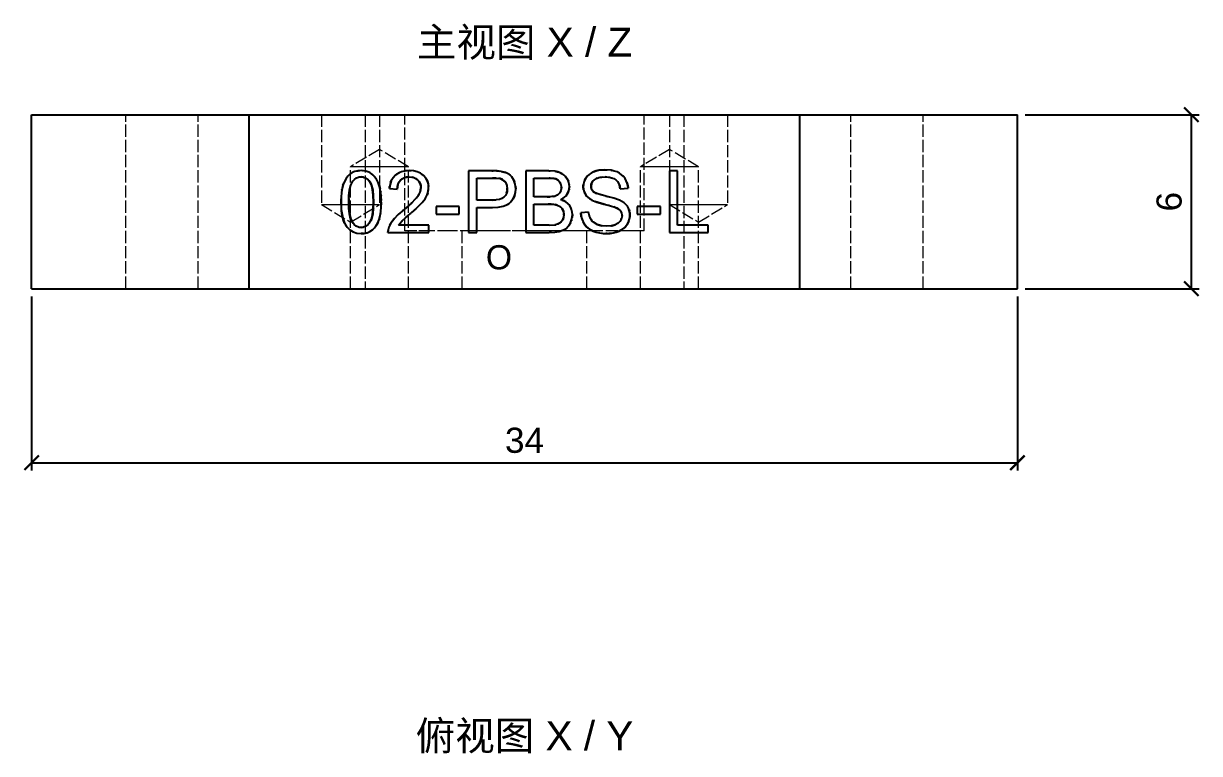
# Model space of a CAD drawing. Header units: millimetres. Extents: x 4 to 212, y 19 to 91.
# Drawn here: x 36.39 to 76.94, y 44.31 to 69.48 of the extents above; entities that cross this region are included whole.
import ezdxf
from ezdxf.enums import TextEntityAlignment as Align

# ---------------------------------------------------------------- set-up
doc = ezdxf.new("R2010")
doc.units = ezdxf.units.MM
doc.header["$LTSCALE"] = 0.333333
doc.linetypes.add('DASHED', pattern=[1.524, 1.27, -0.254])
for name, color, linetype, lineweight in [('ANNOTATIONS', 7, 'CONTINUOUS', 18), ('DIMENSIONS', 7, 'CONTINUOUS', 18), ('HIDDEN', 7, 'DASHED', 13), ('VISIBLE', 7, 'CONTINUOUS', 25)]:
    doc.layers.add(name, color=color, linetype=linetype, lineweight=lineweight)
doc.styles.add('CJK', font='Arial Unicode.ttf')
doc.styles.add('OpenSansCondensed-Light', font='OpenSansCondensed-Light.ttf')
doc.dimstyles.new('EZDXF', dxfattribs={"dimtxt": 0.25, "dimasz": 0.175, "dimexe": 0.375, "dimexo": 0.125, "dimgap": 0.1, "dimtad": 1, "dimlfac": 100, "dimzin": 12, "dimdsep": 46, "dimtxsty": 'OpenSansCondensed-Light', "dimblk": 'ARCHTICK', "dimcen": 2.5, "dimazin": 3, "dimtfac": 0.5, "dimtmove": 2, "dimatfit": 3})

# ---------------------------------------------------------------- blocks, each defined once
blk = doc.blocks.new('_ARCHTICK')
at = {"color": 0, "linetype": 'BYBLOCK', "const_width": 0.15}
blk.add_lwpolyline([(-0.5, -0.5), (0.5, 0.5)], dxfattribs=at)

msp = doc.modelspace()

# ---------------------------------------------------------------- linework, layer by layer
at = {"layer": 'HIDDEN'}
for p, q in [((39.91667, 60.33333), (39.91667, 66.33333)), ((42.41667, 60.33333), (42.41667, 66.33333)), ((44.16667, 66.33333), (48.16667, 66.33333)), ((46.66167, 66.33333), (46.66167, 63.23333)), ((48.16667, 66.33333), (59.16667, 66.33333)), ((48.16667, 66.33333), (48.16667, 60.33333)), ((48.67167, 66.33333), (48.67167, 63.23333)), ((49.54167, 62.33333), (49.54167, 66.33333)), ((57.79167, 62.33333), (57.79167, 66.33333)), ((58.66167, 66.33333), (58.66167, 63.23333)), ((59.16667, 66.33333), (63.16667, 66.33333)), ((59.16667, 66.33333), (59.16667, 60.33333)), ((60.67167, 66.33333), (60.67167, 63.23333)), ((64.91667, 60.33333), (64.91667, 66.33333)), ((67.41667, 60.33333), (67.41667, 66.33333)), ((48.66667, 65.1372), (47.66167, 64.53333)), ((49.67167, 64.53333), (48.66667, 65.1372)), ((58.66667, 65.1372), (57.66167, 64.53333)), ((59.67167, 64.53333), (58.66667, 65.1372)), ((47.66167, 60.33333), (47.66167, 64.53333)), ((49.67167, 60.33333), (49.67167, 64.53333)), ((57.66167, 60.33333), (57.66167, 64.53333)), ((59.67167, 60.33333), (59.67167, 64.53333)), ((46.66167, 63.23333), (47.66667, 62.62947)), ((47.66667, 62.62947), (48.67167, 63.23333)), ((58.66167, 63.23333), (59.66667, 62.62947)), ((59.66667, 62.62947), (60.67167, 63.23333)), ((51.51667, 60.33333), (51.51667, 62.33333)), ((55.81667, 60.33333), (55.81667, 62.33333)), ((44.16667, 60.33333), (48.16667, 60.33333)), ((48.16667, 60.33333), (59.16667, 60.33333)), ((59.16667, 60.33333), (63.16667, 60.33333))]:
    msp.add_line(p, q, dxfattribs=at)
for points in [[(42.41667, 66.33333), (42.38533, 66.33333), (42.29288, 66.33333), (42.14396, 66.33333), (41.94603, 66.33333), (41.70902, 66.33333), (41.44482, 66.33333), (41.16667, 66.33333), (40.88852, 66.33333), (40.62431, 66.33333), (40.3873, 66.33333), (40.18938, 66.33333), (40.04046, 66.33333), (39.94801, 66.33333), (39.91667, 66.33333)], [(46.66167, 66.33333), (46.68686, 66.33333), (46.76119, 66.33333), (46.88093, 66.33333), (47.04006, 66.33333), (47.23061, 66.33333), (47.44303, 66.33333), (47.66667, 66.33333), (47.8903, 66.33333), (48.10272, 66.33333), (48.29327, 66.33333), (48.45241, 66.33333), (48.57214, 66.33333), (48.64647, 66.33333), (48.67167, 66.33333)], [(57.79167, 66.33333), (57.68824, 66.33333), (57.38316, 66.33333), (56.89172, 66.33333), (56.23856, 66.33333), (55.45644, 66.33333), (54.58457, 66.33333), (53.66667, 66.33333), (52.74877, 66.33333), (51.8769, 66.33333), (51.09477, 66.33333), (50.44161, 66.33333), (49.95017, 66.33333), (49.64509, 66.33333), (49.54167, 66.33333)], [(58.66167, 66.33333), (58.68686, 66.33333), (58.76119, 66.33333), (58.88093, 66.33333), (59.04006, 66.33333), (59.23061, 66.33333), (59.44303, 66.33333), (59.66667, 66.33333), (59.8903, 66.33333), (60.10272, 66.33333), (60.29327, 66.33333), (60.45241, 66.33333), (60.57214, 66.33333), (60.64647, 66.33333), (60.67167, 66.33333)], [(67.41667, 66.33333), (67.38533, 66.33333), (67.29288, 66.33333), (67.14396, 66.33333), (66.94603, 66.33333), (66.70902, 66.33333), (66.44482, 66.33333), (66.16667, 66.33333), (65.88852, 66.33333), (65.62431, 66.33333), (65.3873, 66.33333), (65.18938, 66.33333), (65.04046, 66.33333), (64.94801, 66.33333), (64.91667, 66.33333)], [(49.67167, 64.53333), (49.64647, 64.53333), (49.57214, 64.53333), (49.45241, 64.53333), (49.29327, 64.53333), (49.10272, 64.53333), (48.8903, 64.53333), (48.66667, 64.53333), (48.44303, 64.53333), (48.23061, 64.53333), (48.04006, 64.53333), (47.88093, 64.53333), (47.76119, 64.53333), (47.68686, 64.53333), (47.66167, 64.53333)], [(59.67167, 64.53333), (59.64647, 64.53333), (59.57214, 64.53333), (59.45241, 64.53333), (59.29327, 64.53333), (59.10272, 64.53333), (58.8903, 64.53333), (58.66667, 64.53333), (58.44303, 64.53333), (58.23061, 64.53333), (58.04006, 64.53333), (57.88093, 64.53333), (57.76119, 64.53333), (57.68686, 64.53333), (57.66167, 64.53333)], [(47.43158, 63.96824), (47.50606, 64.11913)], [(47.51053, 64.12617), (47.57392, 64.21041), (47.64714, 64.28096)], [(47.64714, 64.28096), (47.75892, 64.35072), (47.88855, 64.39232)], [(47.95104, 64.18157), (47.85096, 64.14188), (47.76674, 64.06888)], [(47.94315, 64.40082), (47.96357, 64.40287)], [(47.99198, 64.40478), (48.03243, 64.40576)], [(48.03243, 64.40576), (48.0794, 64.40442)], [(48.08592, 64.40401), (48.11453, 64.40155)], [(48.31064, 64.04873), (48.21659, 64.13463), (48.16437, 64.16268), (48.10869, 64.18081)], [(48.1147, 64.40153), (48.22972, 64.37893), (48.33283, 64.33683)], [(48.33283, 64.33683), (48.39868, 64.29561)], [(48.41382, 64.28419), (48.48649, 64.21622)], [(48.54615, 64.13802), (48.62732, 63.97914)], [(49.08229, 64.07412), (49.14496, 64.17418)], [(49.39074, 64.07634), (49.33698, 64.00757), (49.30009, 63.92566)], [(49.35293, 64.33771), (49.48392, 64.38261)], [(49.5734, 64.17654), (49.51046, 64.15636), (49.4537, 64.12691)], [(49.61753, 64.4028), (49.64911, 64.40469)], [(49.80386, 64.17773), (49.69259, 64.18953)], [(49.75277, 64.40437), (49.85286, 64.39365), (49.94499, 64.37233), (50.02915, 64.34042), (50.10534, 64.29792)], [(49.93482, 64.12139), (49.83004, 64.17089)], [(50.03344, 64.02249), (49.9821, 64.08287)], [(50.18309, 64.23597), (50.23773, 64.177)], [(52.5875, 64.39681), (52.70616, 64.39331)], [(52.77406, 64.13688), (52.6805, 64.14389)], [(52.81487, 64.38439), (52.86634, 64.37674)], [(52.94754, 64.06567), (52.90218, 64.09699)], [(52.99567, 64.34418), (53.129, 64.27733)], [(53.17303, 64.24276), (53.22924, 64.18369)], [(53.23359, 64.17822), (53.27097, 64.1242)], [(53.27098, 64.1242), (53.29952, 64.07199)], [(54.51806, 64.14435), (54.41766, 64.146)], [(54.55349, 64.1428), (54.53606, 64.14364)], [(54.55729, 64.3964), (54.72224, 64.38196)], [(54.63099, 64.13679), (54.62971, 64.13693)], [(54.64942, 64.13465), (54.64007, 64.13578)], [(54.65999, 64.13325), (54.64942, 64.13465)], [(54.68722, 64.12899), (54.6779, 64.13057)], [(54.69193, 64.12814), (54.68733, 64.12897)], [(54.84338, 64.35384), (54.85652, 64.34947)], [(54.98608, 64.28525), (55.03225, 64.24984)], [(55.04459, 64.2388), (55.07118, 64.21222)], [(55.8696, 64.25051), (55.97554, 64.32554)], [(56.00055, 64.33877), (56.04879, 64.36077)], [(56.07854, 64.09158), (56.01293, 64.02393)], [(56.15285, 64.13579), (56.07854, 64.09158)], [(56.26797, 64.17008), (56.177, 64.14553)], [(56.45077, 64.18518), (56.34806, 64.18092)], [(56.82155, 64.08215), (56.76105, 64.12222), (56.68914, 64.15247), (56.60582, 64.1729), (56.5111, 64.18352)], [(56.51969, 64.43103), (56.65456, 64.41557)], [(56.68286, 64.41021), (56.85638, 64.35715)], [(56.9429, 63.90061), (56.89379, 64.00237), (56.82155, 64.08215)], [(56.85638, 64.35715), (56.89327, 64.34042)], [(56.93107, 64.32058), (57.04993, 64.23356)], [(57.05182, 64.23177), (57.13428, 64.13294)], [(57.13428, 64.13294), (57.19706, 64.00986)], [(47.34062, 63.43187), (47.36782, 63.72531)], [(47.37243, 63.75185), (47.40386, 63.88629)], [(47.63769, 63.74224), (47.61919, 63.6015), (47.60918, 63.44003)], [(47.70542, 63.97285), (47.67234, 63.88762), (47.64602, 63.78585)], [(48.62732, 63.97913), (48.65612, 63.89868)], [(48.68786, 63.78052), (48.70437, 63.68611)], [(49.0156, 63.85523), (49.0512, 63.99986)], [(50.02842, 63.59564), (50.06176, 63.66612), (50.08316, 63.73482)], [(50.09312, 63.82093), (50.08535, 63.8997)], [(50.36159, 63.81513), (50.35539, 63.72769), (50.3368, 63.64128)], [(50.36039, 63.85565), (50.36159, 63.81513)], [(53.07281, 63.80573), (53.05252, 63.91104), (53.00638, 64.00161)], [(53.06743, 63.69043), (53.07243, 63.73299)], [(53.3228, 64.01802), (53.35952, 63.86408)], [(53.36409, 63.78175), (53.35506, 63.66201), (53.32797, 63.55099)], [(54.88639, 64.00596), (54.82523, 64.07341)], [(54.88276, 63.63373), (54.92083, 63.70831), (54.93668, 63.7983)], [(54.93666, 63.84065), (54.91872, 63.93797)], [(55.17914, 64.0381), (55.20814, 63.93196)], [(55.20113, 63.74038), (55.18371, 63.6839)], [(55.21134, 63.79841), (55.20617, 63.76386)], [(55.20971, 63.92133), (55.21436, 63.85286)], [(55.69401, 63.91066), (55.70844, 63.98622), (55.73385, 64.05926)], [(55.73817, 63.63068), (55.70076, 63.74157)], [(56.01293, 64.02393), (55.973, 63.94429)], [(57.20068, 64.00003), (57.20705, 63.98132)], [(57.21966, 63.9368), (57.22348, 63.92023)], [(57.22349, 63.92021), (57.22567, 63.90974)], [(48.70829, 63.65639), (48.71701, 63.56984)], [(48.7199, 63.52971), (48.72055, 63.51923)], [(48.72055, 63.51921), (48.7244, 63.43347)], [(48.72572, 63.37413), (48.7261, 63.31882)], [(49.57478, 63.11622), (49.76086, 63.28048)], [(49.78334, 63.30169), (49.87932, 63.39799)], [(49.87932, 63.39799), (49.93749, 63.46368)], [(50.10671, 63.27241), (50.03645, 63.20122)], [(50.2286, 63.42094), (50.13593, 63.30431)], [(50.30934, 63.56407), (50.26043, 63.46965)], [(53.1914, 63.32245), (53.08764, 63.24023), (52.94905, 63.1815), (52.77564, 63.14627), (52.56739, 63.13452)], [(52.69031, 63.39109), (52.79832, 63.40926), (52.88659, 63.44009)], [(52.95921, 63.48716), (53.01418, 63.55016), (53.05136, 63.62599)], [(54.54619, 63.50493), (54.67159, 63.51664)], [(54.73595, 63.53254), (54.80823, 63.56588)], [(54.81081, 63.56748), (54.88276, 63.63373)], [(54.96602, 63.42835), (54.91686, 63.40154)], [(54.91686, 63.40154), (54.96454, 63.38584)], [(55.10756, 63.54947), (55.05049, 63.4898), (54.98111, 63.43771)], [(55.02809, 63.35871), (55.11013, 63.30948)], [(55.87125, 63.46336), (55.81225, 63.51985), (55.76508, 63.58221)], [(55.90593, 63.43677), (55.87573, 63.4597)], [(56.08925, 63.34194), (55.99219, 63.38412)], [(56.15313, 63.61676), (56.28782, 63.57151), (56.46891, 63.52562)], [(56.58984, 63.49724), (56.81059, 63.4372)], [(56.83502, 63.42941), (56.93982, 63.38993)], [(56.93982, 63.38993), (57.02847, 63.34314), (57.10441, 63.29038)], [(57.11671, 63.28026), (57.21409, 63.17298)], [(46.66167, 63.23333), (46.68686, 63.23333), (46.76119, 63.23333), (46.88093, 63.23333), (47.04006, 63.23333), (47.23061, 63.23333), (47.44303, 63.23333), (47.66667, 63.23333), (47.8903, 63.23333), (48.10272, 63.23333), (48.29327, 63.23333), (48.45241, 63.23333), (48.57214, 63.23333), (48.64647, 63.23333), (48.67167, 63.23333)], [(47.35379, 63.02238), (47.33986, 63.23419)], [(48.69186, 62.88349), (48.66163, 62.75428)], [(48.71591, 63.0654), (48.69951, 62.92844)], [(48.72476, 63.22269), (48.71591, 63.06541)], [(49.18915, 62.76642), (49.30134, 62.88045)], [(49.30927, 62.88792), (49.46485, 63.02505)], [(49.69596, 62.89852), (49.59077, 62.8086)], [(49.76416, 62.95616), (49.73322, 62.9299)], [(50.01895, 63.18431), (49.9159, 63.08877)], [(54.74029, 63.23112), (54.58818, 63.24942)], [(54.88632, 63.17195), (54.79569, 63.21651)], [(54.96475, 63.09316), (54.92038, 63.1445)], [(55.0098, 62.77051), (55.02526, 62.86565)], [(55.02389, 62.92645), (55.01081, 62.99637)], [(55.21363, 63.20853), (55.25903, 63.13724), (55.29145, 63.05978), (55.31091, 62.97616), (55.31739, 62.88637)], [(55.87465, 62.97634), (55.88757, 62.89844)], [(55.8968, 62.86119), (55.90954, 62.82087)], [(56.54184, 63.2171), (56.45632, 63.2384)], [(56.75204, 63.15817), (56.59675, 63.20292)], [(56.83604, 63.1244), (56.78164, 63.14758)], [(56.90148, 63.08734), (56.88222, 63.09964)], [(56.94673, 63.05121), (56.94265, 63.05503)], [(57.00696, 62.9661), (56.9732, 63.02205)], [(57.02881, 62.88712), (57.0243, 62.91341)], [(57.21409, 63.17298), (57.27217, 63.05752)], [(57.28287, 63.02327), (57.29662, 62.95684)], [(58.66167, 63.23333), (58.68686, 63.23333), (58.76119, 63.23333), (58.88093, 63.23333), (59.04006, 63.23333), (59.23061, 63.23333), (59.44303, 63.23333), (59.66667, 63.23333), (59.8903, 63.23333), (60.10272, 63.23333), (60.29327, 63.23333), (60.45241, 63.23333), (60.57214, 63.23333), (60.64647, 63.23333), (60.67167, 63.23333)], [(47.54919, 62.45391), (47.52452, 62.48724)], [(48.03243, 62.23333), (47.88686, 62.24712), (47.75779, 62.28848), (47.64524, 62.35741), (47.54919, 62.45391)], [(47.75413, 62.58958), (47.84716, 62.50362), (47.89857, 62.47545), (47.95324, 62.45715)], [(48.11162, 62.45719), (48.16632, 62.47557), (48.21774, 62.50388), (48.3108, 62.59026)], [(48.51555, 62.45766), (48.41917, 62.35886)], [(48.64919, 62.7144), (48.61676, 62.62974)], [(48.98876, 62.45101), (49.02205, 62.52744)], [(49.05181, 62.58223), (49.06866, 62.60978)], [(49.33946, 62.54913), (49.32109, 62.52067)], [(49.40421, 62.63239), (49.35415, 62.57)], [(49.57472, 62.79464), (49.45249, 62.6835)], [(54.75268, 62.53906), (54.82519, 62.56268)], [(54.92208, 62.62469), (54.96668, 62.67881)], [(55.1601, 62.46685), (55.09826, 62.41038)], [(55.19574, 62.5106), (55.17089, 62.47909)], [(55.28324, 62.67788), (55.25427, 62.60847)], [(55.31091, 62.7927), (55.28858, 62.69402)], [(55.68034, 62.65097), (55.64756, 62.73107), (55.62474, 62.81535)], [(55.68565, 62.64023), (55.6837, 62.64413)], [(55.79738, 62.4798), (55.77781, 62.50164)], [(55.9114, 62.81574), (55.91329, 62.81066)], [(55.91472, 62.80693), (55.92142, 62.79046)], [(56.01662, 62.65078), (56.03184, 62.63704)], [(56.03948, 62.63062), (56.04666, 62.62482)], [(56.04668, 62.62481), (56.05189, 62.62076)], [(56.06583, 62.61047), (56.1765, 62.54897)], [(56.33843, 62.50016), (56.50301, 62.48584)], [(56.50301, 62.48584), (56.6475, 62.49664)], [(56.66184, 62.49906), (56.67628, 62.50177)], [(56.69934, 62.50673), (56.70746, 62.50867)], [(56.78745, 62.53373), (56.88447, 62.58322)], [(56.89376, 62.58961), (56.89708, 62.592)], [(56.99262, 62.69891), (57.00492, 62.72337)], [(57.0157, 62.75084), (57.03124, 62.84719)], [(57.29082, 62.75449), (57.2629, 62.66138)], [(57.29872, 62.80321), (57.29308, 62.766)], [(48.15081, 62.24218), (48.11804, 62.23784)], [(48.3542, 62.31337), (48.25824, 62.26886), (48.15084, 62.24218)], [(48.96088, 62.33642), (48.98876, 62.45101)], [(57.79167, 62.33333), (57.68824, 62.33333), (57.38316, 62.33333), (56.89172, 62.33333), (56.23856, 62.33333), (55.45644, 62.33333), (54.58457, 62.33333), (53.66667, 62.33333), (52.74877, 62.33333), (51.8769, 62.33333), (51.09477, 62.33333), (50.44161, 62.33333), (49.95017, 62.33333), (49.64509, 62.33333), (49.54167, 62.33333)], [(55.81667, 62.33333), (55.76276, 62.33333), (55.60375, 62.33333), (55.3476, 62.33333), (55.00717, 62.33333), (54.59952, 62.33333), (54.14509, 62.33333), (53.66667, 62.33333), (53.18825, 62.33333), (52.73382, 62.33333), (52.32616, 62.33333), (51.98573, 62.33333), (51.72958, 62.33333), (51.57057, 62.33333), (51.51667, 62.33333)], [(54.71399, 62.27897), (54.60183, 62.27107)], [(54.86535, 62.30517), (54.73284, 62.28112)], [(55.09826, 62.41038), (54.97466, 62.34105)], [(55.92417, 62.37462), (55.86477, 62.41733)], [(56.23324, 62.25754), (56.12764, 62.283), (56.0321, 62.3175)], [(56.46909, 62.23391), (56.25629, 62.25341)], [(56.57168, 62.23461), (56.51607, 62.23333)], [(56.72361, 62.25243), (56.72361, 62.25243)], [(56.92603, 62.31678), (56.83, 62.27959)], [(57.06908, 62.40252), (56.99124, 62.35035)], [(42.41667, 60.33333), (42.38533, 60.33333), (42.29288, 60.33333), (42.14396, 60.33333), (41.94603, 60.33333), (41.70902, 60.33333), (41.44482, 60.33333), (41.16667, 60.33333), (40.88852, 60.33333), (40.62431, 60.33333), (40.3873, 60.33333), (40.18938, 60.33333), (40.04046, 60.33333), (39.94801, 60.33333), (39.91667, 60.33333)], [(49.67167, 60.33333), (49.64647, 60.33333), (49.57214, 60.33333), (49.45241, 60.33333), (49.29327, 60.33333), (49.10272, 60.33333), (48.8903, 60.33333), (48.66667, 60.33333), (48.44303, 60.33333), (48.23061, 60.33333), (48.04006, 60.33333), (47.88093, 60.33333), (47.76119, 60.33333), (47.68686, 60.33333), (47.66167, 60.33333)], [(55.81667, 60.33333), (55.76276, 60.33333), (55.60375, 60.33333), (55.3476, 60.33333), (55.00717, 60.33333), (54.59952, 60.33333), (54.14509, 60.33333), (53.66667, 60.33333), (53.18825, 60.33333), (52.73382, 60.33333), (52.32616, 60.33333), (51.98573, 60.33333), (51.72958, 60.33333), (51.57057, 60.33333), (51.51667, 60.33333)], [(59.67167, 60.33333), (59.64647, 60.33333), (59.57214, 60.33333), (59.45241, 60.33333), (59.29327, 60.33333), (59.10272, 60.33333), (58.8903, 60.33333), (58.66667, 60.33333), (58.44303, 60.33333), (58.23061, 60.33333), (58.04006, 60.33333), (57.88093, 60.33333), (57.76119, 60.33333), (57.68686, 60.33333), (57.66167, 60.33333)], [(67.41667, 60.33333), (67.38533, 60.33333), (67.29288, 60.33333), (67.14396, 60.33333), (66.94603, 60.33333), (66.70902, 60.33333), (66.44482, 60.33333), (66.16667, 60.33333), (65.88852, 60.33333), (65.62431, 60.33333), (65.3873, 60.33333), (65.18938, 60.33333), (65.04046, 60.33333), (64.94801, 60.33333), (64.91667, 60.33333)]]:
    msp.add_lwpolyline(points, dxfattribs=at)
at = {"layer": 'VISIBLE'}
for p, q in [((36.66667, 66.33333), (44.16667, 66.33333)), ((36.66667, 60.33333), (36.66667, 66.33333)), ((44.16667, 66.33333), (63.16667, 66.33333)), ((44.16667, 60.33333), (44.16667, 66.33333)), ((63.16667, 66.33333), (70.66667, 66.33333)), ((63.16667, 60.33333), (63.16667, 66.33333)), ((70.66667, 60.33333), (70.66667, 66.33333)), ((51.74022, 64.39705), (51.74022, 62.26961)), ((52.54272, 64.39705), (51.74022, 64.39705)), ((52.02175, 63.38558), (52.02175, 64.146)), ((52.02175, 64.146), (52.56594, 64.146)), ((53.71093, 64.39705), (53.71093, 62.26961)), ((54.50908, 64.39705), (53.71093, 64.39705)), ((53.99246, 63.50312), (53.99246, 64.146)), ((53.99246, 64.146), (54.41766, 64.146)), ((58.66528, 64.39705), (58.66528, 62.26961)), ((58.94681, 64.39705), (58.66528, 64.39705)), ((58.94681, 62.52067), (58.94681, 64.39705)), ((49.00763, 63.79046), (49.2761, 63.76288)), ((56.96884, 63.7774), (57.23876, 63.79771)), ((52.57175, 63.38558), (52.02175, 63.38558)), ((54.45248, 63.50312), (53.99246, 63.50312)), ((50.61555, 63.1708), (50.61555, 62.90814)), ((51.41805, 63.1708), (50.61555, 63.1708)), ((50.61555, 62.90814), (51.41805, 62.90814)), ((51.41805, 62.90814), (51.41805, 63.1708)), ((52.02175, 62.26961), (52.02175, 63.13452)), ((52.02175, 63.13452), (52.56739, 63.13452)), ((53.99246, 62.52067), (53.99246, 63.25207)), ((53.99246, 63.25207), (54.48441, 63.25207)), ((55.87465, 62.97634), (55.60908, 62.95312)), ((57.55222, 63.1708), (57.55222, 62.90814)), ((58.35473, 63.1708), (57.55222, 63.1708)), ((57.55222, 62.90814), (58.35473, 62.90814)), ((58.35473, 62.90814), (58.35473, 63.1708)), ((50.36449, 62.52067), (49.32109, 62.52067)), ((50.36449, 62.26961), (50.36449, 62.52067)), ((54.52214, 62.52067), (53.99246, 62.52067)), ((59.99457, 62.52067), (58.94681, 62.52067)), ((59.99457, 62.26961), (59.99457, 62.52067)), ((48.95829, 62.26961), (50.36449, 62.26961)), ((51.74022, 62.26961), (52.02175, 62.26961)), ((53.71093, 62.26961), (54.52214, 62.26961)), ((58.66528, 62.26961), (59.99457, 62.26961)), ((36.66667, 60.33333), (44.16667, 60.33333)), ((44.16667, 60.33333), (63.16667, 60.33333)), ((63.16667, 60.33333), (70.66667, 60.33333))]:
    msp.add_line(p, q, dxfattribs=at)
for points in [[(47.64714, 64.28096), (47.57457, 64.21115), (47.51194, 64.12836), (47.45925, 64.03313), (47.4164, 63.92614)], [(47.50606, 64.11913), (47.51053, 64.12617)], [(48.03243, 64.40576), (47.92253, 64.39814), (47.82124, 64.37496), (47.72926, 64.3359), (47.64714, 64.28096)], [(47.74219, 64.03716), (47.80012, 64.10355), (47.86757, 64.15136), (47.94422, 64.18004), (48.02953, 64.18953)], [(47.88855, 64.39232), (47.94315, 64.40082)], [(48.02953, 64.18953), (47.95104, 64.18157)], [(47.96357, 64.40287), (47.99198, 64.40478)], [(48.10869, 64.18081), (48.02953, 64.18953)], [(48.02953, 64.18953), (48.11751, 64.17866), (48.19809, 64.14592), (48.27069, 64.09167), (48.335, 64.01684)], [(48.33283, 64.33683), (48.19261, 64.38865), (48.03243, 64.40576)], [(48.0794, 64.40442), (48.08592, 64.40401)], [(48.11453, 64.40155), (48.1147, 64.40153)], [(48.54615, 64.13802), (48.45086, 64.25255), (48.33283, 64.33683)], [(48.39868, 64.29561), (48.41382, 64.28419)], [(48.48649, 64.21622), (48.54615, 64.13802)], [(48.67821, 63.82166), (48.62164, 63.99306), (48.54615, 64.13802)], [(49.21515, 64.24831), (49.13357, 64.1591), (49.07191, 64.05205), (49.03016, 63.92856), (49.00763, 63.79046)], [(49.0512, 63.99986), (49.08229, 64.07412)], [(49.14496, 64.17418), (49.21515, 64.24831)], [(49.69839, 64.40576), (49.55773, 64.39639), (49.42926, 64.36747), (49.31461, 64.31819), (49.21515, 64.24831)], [(49.21515, 64.24831), (49.28042, 64.29763), (49.35293, 64.33771)], [(49.2761, 63.76288), (49.28364, 63.85652), (49.30512, 63.94036), (49.34081, 64.0138), (49.39074, 64.07634)], [(49.39074, 64.07634), (49.45236, 64.12606), (49.52348, 64.16149), (49.60372, 64.18258), (49.69259, 64.18953)], [(49.4537, 64.12691), (49.39074, 64.07634)], [(49.48392, 64.38261), (49.61753, 64.4028)], [(49.69259, 64.18953), (49.5734, 64.17654)], [(49.64911, 64.40469), (49.69839, 64.40576)], [(49.69259, 64.18953), (49.77703, 64.18296), (49.85368, 64.16307), (49.92214, 64.12969), (49.9821, 64.08287)], [(50.18309, 64.23597), (50.08426, 64.31122), (49.96952, 64.36441), (49.84031, 64.39564), (49.69839, 64.40576)], [(49.69839, 64.40576), (49.75277, 64.40437)], [(49.83004, 64.17089), (49.80386, 64.17773)], [(49.9821, 64.08287), (49.93482, 64.12139)], [(49.9821, 64.08287), (50.03061, 64.02659), (50.06537, 63.96403), (50.08621, 63.89539), (50.09312, 63.82093)], [(50.10534, 64.29792), (50.18309, 64.23597)], [(50.36159, 63.81513), (50.35055, 63.93496), (50.31705, 64.04566), (50.26102, 64.14624), (50.18309, 64.23597)], [(50.23773, 64.177), (50.28728, 64.10526), (50.32424, 64.02779), (50.34861, 63.94459), (50.36039, 63.85565)], [(52.86634, 64.37674), (52.72722, 64.39212), (52.54272, 64.39705)], [(52.54272, 64.39705), (52.5875, 64.39681)], [(52.6805, 64.14389), (52.56594, 64.146)], [(52.56594, 64.146), (52.72547, 64.14142), (52.82861, 64.12713)], [(52.70616, 64.39331), (52.81487, 64.38439)], [(52.82861, 64.12713), (52.77406, 64.13688)], [(52.90218, 64.09699), (52.82861, 64.12713)], [(52.82861, 64.12713), (52.92821, 64.0805), (53.00638, 64.00161)], [(53.129, 64.27733), (53.00984, 64.33902), (52.86634, 64.37674)], [(52.86634, 64.37674), (52.99567, 64.34418)], [(53.29952, 64.07199), (53.2248, 64.18911), (53.129, 64.27733)], [(53.129, 64.27733), (53.17303, 64.24276)], [(53.22924, 64.18369), (53.23359, 64.17822)], [(53.27097, 64.1242), (53.27098, 64.1242)], [(54.41766, 64.146), (54.61007, 64.13884), (54.74127, 64.11625)], [(54.90018, 64.33248), (54.81873, 64.36123), (54.72592, 64.38137), (54.50908, 64.39705)], [(54.50908, 64.39705), (54.55729, 64.3964)], [(54.53606, 64.14364), (54.51806, 64.14435)], [(54.62971, 64.13693), (54.55349, 64.1428)], [(54.64007, 64.13578), (54.63099, 64.13679)], [(54.64942, 64.13465), (54.64942, 64.13465)], [(54.6779, 64.13057), (54.65999, 64.13325)], [(54.68733, 64.12897), (54.68722, 64.12899)], [(54.74127, 64.11625), (54.69193, 64.12814)], [(54.72224, 64.38196), (54.84338, 64.35384)], [(54.82523, 64.07341), (54.74127, 64.11625)], [(54.74127, 64.11625), (54.82469, 64.07382), (54.88639, 64.00596)], [(54.85652, 64.34947), (54.90018, 64.33248)], [(55.13091, 64.13366), (55.08522, 64.1964), (55.03146, 64.25052), (54.96973, 64.2959), (54.90018, 64.33248)], [(54.90018, 64.33248), (54.98608, 64.28525)], [(55.03225, 64.24984), (55.04459, 64.2388)], [(55.07118, 64.21222), (55.13091, 64.13366)], [(55.21436, 63.85286), (55.20913, 63.92549), (55.19343, 63.99657), (55.16732, 64.066), (55.13091, 64.13366)], [(55.13091, 64.13366), (55.17914, 64.0381)], [(55.78177, 64.14818), (55.74186, 64.07701), (55.71325, 64.00301), (55.69607, 63.92631), (55.69035, 63.84705)], [(55.73385, 64.05926), (55.78177, 64.14818)], [(56.04879, 64.36077), (55.96677, 64.32058), (55.89472, 64.27173), (55.83298, 64.21423), (55.78177, 64.14818)], [(55.78177, 64.14818), (55.8696, 64.25051)], [(55.96172, 63.86592), (55.96905, 63.92965), (55.99106, 63.98863), (56.02766, 64.04264), (56.07854, 64.09158)], [(55.97554, 64.32554), (56.00055, 64.33877)], [(56.43916, 64.43333), (56.23502, 64.41535), (56.13957, 64.39268), (56.04879, 64.36077)], [(56.04879, 64.36077), (56.13904, 64.39252), (56.23418, 64.41519), (56.43916, 64.43333)], [(56.07854, 64.09158), (56.14754, 64.13341), (56.23347, 64.16264), (56.33505, 64.17968), (56.45077, 64.18518)], [(56.177, 64.14553), (56.15285, 64.13579)], [(56.34806, 64.18092), (56.26797, 64.17008)], [(56.85638, 64.35715), (56.76155, 64.39077), (56.66019, 64.41457), (56.43916, 64.43333)], [(56.43916, 64.43333), (56.51969, 64.43103)], [(56.45077, 64.18518), (56.56331, 64.17905), (56.66337, 64.16017), (56.74978, 64.12798), (56.82155, 64.08215)], [(56.5111, 64.18352), (56.45077, 64.18518)], [(56.65456, 64.41557), (56.68286, 64.41021)], [(56.82155, 64.08215), (56.87821, 64.02397), (56.92162, 63.95343), (56.95176, 63.87102), (56.96884, 63.7774)], [(57.13428, 64.13294), (57.08025, 64.20268), (57.01575, 64.26335), (56.94102, 64.31485), (56.85638, 64.35715)], [(56.89327, 64.34042), (56.93107, 64.32058)], [(57.04993, 64.23356), (57.05182, 64.23177)], [(57.23876, 63.79771), (57.22957, 63.88855), (57.2091, 63.97484), (57.17732, 64.05637), (57.13428, 64.13294)], [(47.4164, 63.92614), (47.38115, 63.79598), (47.35702, 63.65011), (47.34318, 63.49045), (47.33876, 63.31882)], [(47.36782, 63.72531), (47.37243, 63.75185)], [(47.40386, 63.88629), (47.4164, 63.92614)], [(47.4164, 63.92614), (47.43158, 63.96824)], [(47.60723, 63.31882), (47.61401, 63.53698), (47.63644, 63.73491), (47.67802, 63.90485), (47.70709, 63.97634), (47.74219, 64.03716)], [(47.64602, 63.78585), (47.63769, 63.74224)], [(47.74219, 64.03716), (47.70542, 63.97285)], [(47.76674, 64.06888), (47.74219, 64.03716)], [(48.335, 64.01684), (48.31064, 64.04873)], [(48.45763, 63.31882), (48.44997, 63.55945), (48.42697, 63.75599), (48.38865, 63.90846), (48.335, 64.01684)], [(48.335, 64.01684), (48.36715, 63.96112), (48.39368, 63.89364), (48.43141, 63.72928), (48.45158, 63.53476), (48.45763, 63.31882)], [(48.62732, 63.97914), (48.62732, 63.97913)], [(48.65612, 63.89868), (48.67821, 63.82166)], [(48.7261, 63.31882), (48.71472, 63.5964), (48.67821, 63.82166)], [(48.67821, 63.82166), (48.68786, 63.78052)], [(48.70437, 63.68611), (48.70829, 63.65639)], [(49.00763, 63.79046), (49.0156, 63.85523)], [(49.30009, 63.92566), (49.28242, 63.84869), (49.2761, 63.76288)], [(50.09312, 63.82093), (50.08531, 63.74486), (50.06208, 63.66693), (50.02385, 63.58746), (49.97122, 63.50675)], [(50.08535, 63.8997), (50.06549, 63.96376), (50.03344, 64.02249)], [(50.08316, 63.73482), (50.09312, 63.82093)], [(50.30934, 63.56407), (50.34851, 63.68842), (50.36159, 63.81513)], [(53.00638, 64.00161), (52.94754, 64.06567)], [(53.07386, 63.77304), (53.06682, 63.68683), (53.04547, 63.6101), (53.00958, 63.54342), (52.95921, 63.48716)], [(53.00638, 64.00161), (53.05705, 63.89671), (53.07386, 63.77304)], [(53.05136, 63.62599), (53.06743, 63.69043)], [(53.07243, 63.73299), (53.07386, 63.77304)], [(53.07386, 63.77304), (53.07281, 63.80573)], [(53.1914, 63.32245), (53.26705, 63.42178), (53.32121, 63.53202), (53.35349, 63.65237), (53.36409, 63.78175)], [(53.36409, 63.78175), (53.348, 63.93317), (53.29952, 64.07199)], [(53.29952, 64.07199), (53.3228, 64.01802)], [(53.35952, 63.86408), (53.36409, 63.78175)], [(54.93718, 63.81948), (54.92363, 63.71735), (54.88276, 63.63373)], [(54.91872, 63.93797), (54.88639, 64.00596)], [(54.88639, 64.00596), (54.92451, 63.91897), (54.93718, 63.81948)], [(54.93718, 63.81948), (54.93666, 63.84065)], [(54.93668, 63.7983), (54.93718, 63.81948)], [(55.14035, 63.596), (55.19583, 63.72036), (55.21436, 63.85286)], [(55.18371, 63.6839), (55.14035, 63.596)], [(55.20617, 63.76386), (55.20113, 63.74038)], [(55.20814, 63.93196), (55.20971, 63.92133)], [(55.21436, 63.85286), (55.21134, 63.79841)], [(55.69035, 63.84705), (55.69401, 63.91066)], [(55.69035, 63.84705), (55.709, 63.70768), (55.76508, 63.58221)], [(55.70076, 63.74157), (55.69035, 63.84705)], [(55.973, 63.94429), (55.96172, 63.86592)], [(56.04444, 63.67726), (56.00826, 63.71679), (55.98238, 63.76147), (55.96687, 63.81122), (55.96172, 63.86592)], [(55.96172, 63.86592), (55.96689, 63.81114), (55.9824, 63.76143), (56.00825, 63.71681), (56.04444, 63.67726)], [(56.01293, 64.02393), (56.01293, 64.02393)], [(56.46891, 63.52562), (56.20104, 63.59888), (56.10629, 63.63759), (56.04444, 63.67726)], [(56.04444, 63.67726), (56.08806, 63.64716), (56.15313, 63.61676)], [(56.96884, 63.7774), (56.9429, 63.90061)], [(57.19706, 64.00986), (57.20068, 64.00003)], [(57.20705, 63.98132), (57.21966, 63.9368)], [(57.22348, 63.92023), (57.22349, 63.92021)], [(57.22567, 63.90974), (57.23876, 63.79771)], [(47.33876, 63.31882), (47.34062, 63.43187)], [(47.33876, 63.31882), (47.3494, 63.06618), (47.38458, 62.83218), (47.41302, 62.72454), (47.44958, 62.62471), (47.49484, 62.53405), (47.54919, 62.45391)], [(47.33986, 63.23419), (47.33876, 63.31882)], [(47.60918, 63.44003), (47.60723, 63.31882)], [(47.60723, 63.31882), (47.6149, 63.07879), (47.63789, 62.88256), (47.67621, 62.73014), (47.72986, 62.62153)], [(47.72986, 62.62153), (47.69774, 62.67736), (47.67121, 62.74485), (47.63349, 62.90906), (47.61329, 63.10326), (47.60723, 63.31882)], [(48.335, 62.62225), (48.38865, 62.73109), (48.42697, 62.88347), (48.44997, 63.07938), (48.45763, 63.31882)], [(48.45763, 63.31882), (48.45156, 63.10364), (48.43135, 62.90975), (48.39361, 62.74571), (48.3671, 62.67819), (48.335, 62.62225)], [(48.64919, 62.7144), (48.68408, 62.84423), (48.70799, 62.98947), (48.72171, 63.14824), (48.7261, 63.31882)], [(48.71701, 63.56984), (48.7199, 63.52971)], [(48.72055, 63.51923), (48.72055, 63.51921)], [(48.7244, 63.43347), (48.72572, 63.37413)], [(48.7261, 63.31882), (48.72476, 63.22269)], [(49.97122, 63.50675), (49.88874, 63.40813), (49.77999, 63.29851), (49.50248, 63.05616)], [(49.73322, 62.9299), (49.96673, 63.13514), (50.13593, 63.30431)], [(49.76086, 63.28048), (49.78334, 63.30169)], [(49.87932, 63.39799), (49.87932, 63.39799)], [(49.93749, 63.46368), (49.97122, 63.50675)], [(49.97122, 63.50675), (50.02842, 63.59564)], [(50.13593, 63.30431), (50.10671, 63.27241)], [(50.13593, 63.30431), (50.23926, 63.43655), (50.30934, 63.56407)], [(50.26043, 63.46965), (50.2286, 63.42094)], [(50.3368, 63.64128), (50.30934, 63.56407)], [(52.56739, 63.13452), (52.76111, 63.14456), (52.934, 63.17712), (53.07966, 63.23568), (53.14015, 63.27548), (53.1914, 63.32245)], [(52.95921, 63.48716), (52.88971, 63.44159), (52.80078, 63.40988), (52.69414, 63.39148), (52.57175, 63.38558)], [(52.57175, 63.38558), (52.69031, 63.39109)], [(52.88659, 63.44009), (52.95921, 63.48716)], [(53.32797, 63.55099), (53.2724, 63.43057), (53.1914, 63.32245)], [(54.72095, 63.52779), (54.61146, 63.50913), (54.45248, 63.50312)], [(54.45248, 63.50312), (54.54619, 63.50493)], [(54.67159, 63.51664), (54.72095, 63.52779)], [(54.88276, 63.63373), (54.81494, 63.57013), (54.72095, 63.52779)], [(54.72095, 63.52779), (54.73595, 63.53254)], [(54.80823, 63.56588), (54.81081, 63.56748)], [(54.91686, 63.40154), (55.04707, 63.48681), (55.09842, 63.53843), (55.14035, 63.596)], [(55.21363, 63.20853), (55.15581, 63.27209), (55.08683, 63.32546), (55.00703, 63.36859), (54.91686, 63.40154)], [(54.96454, 63.38584), (55.02809, 63.35871)], [(54.98111, 63.43771), (54.96602, 63.42835)], [(55.14035, 63.596), (55.10756, 63.54947)], [(55.11013, 63.30948), (55.16586, 63.26256), (55.21363, 63.20853)], [(55.76508, 63.58221), (55.73817, 63.63068)], [(55.76508, 63.58221), (55.80759, 63.52515), (55.85975, 63.4731), (55.99219, 63.38412)], [(55.87573, 63.4597), (55.87125, 63.46336)], [(55.99219, 63.38412), (55.90593, 63.43677)], [(55.99219, 63.38412), (56.15997, 63.31769), (56.40288, 63.25134)], [(56.40288, 63.25134), (56.08925, 63.34194)], [(56.93982, 63.38993), (56.74836, 63.4557), (56.46891, 63.52562)], [(56.46891, 63.52562), (56.58984, 63.49724)], [(56.81059, 63.4372), (56.83502, 63.42941)], [(57.21409, 63.17298), (57.16319, 63.23638), (57.10024, 63.29369), (57.02562, 63.34486), (56.93982, 63.38993)], [(57.10441, 63.29038), (57.11671, 63.28026)], [(47.52452, 62.48724), (47.464, 62.59273), (47.41537, 62.71709), (47.37863, 62.8603), (47.35379, 63.02238)], [(48.69951, 62.92844), (48.69186, 62.88349)], [(48.71591, 63.06541), (48.71591, 63.0654)], [(49.50248, 63.05616), (49.3088, 62.88748), (49.16073, 62.73399)], [(49.30134, 62.88045), (49.30927, 62.88792)], [(49.43138, 62.66216), (49.54572, 62.76916), (49.73322, 62.9299)], [(49.46485, 63.02505), (49.50248, 63.05616)], [(49.50248, 63.05616), (49.57478, 63.11622)], [(49.73322, 62.9299), (49.69596, 62.89852)], [(49.9159, 63.08877), (49.76416, 62.95616)], [(50.03645, 63.20122), (50.01895, 63.18431)], [(54.58818, 63.24942), (54.48441, 63.25207)], [(54.48441, 63.25207), (54.66181, 63.24341), (54.79569, 63.21651)], [(54.79569, 63.21651), (54.74029, 63.23112)], [(54.79569, 63.21651), (54.89195, 63.16794), (54.96475, 63.09316)], [(54.92038, 63.1445), (54.88632, 63.17195)], [(55.01081, 62.99637), (54.96475, 63.09316)], [(54.96475, 63.09316), (55.01051, 62.99743), (55.0257, 62.88637)], [(55.0257, 62.88637), (55.01521, 62.79088), (54.98362, 62.70715)], [(55.0257, 62.88637), (55.02389, 62.92645)], [(55.02526, 62.86565), (55.0257, 62.88637)], [(55.31739, 62.88637), (55.31097, 62.97574), (55.29157, 63.05942), (55.2591, 63.1371), (55.21363, 63.20853)], [(55.25427, 62.60847), (55.30164, 62.74228), (55.31739, 62.88637)], [(55.31739, 62.88637), (55.31091, 62.7927)], [(55.60908, 62.95312), (55.61849, 62.84967), (55.64107, 62.75124), (55.6769, 62.65818), (55.7259, 62.57073)], [(55.62474, 62.81535), (55.60908, 62.95312)], [(55.96245, 62.7144), (55.90581, 62.83169), (55.87465, 62.97634)], [(55.88757, 62.89844), (55.8968, 62.86119)], [(56.40288, 63.25134), (56.63738, 63.19206), (56.78164, 63.14758)], [(56.45632, 63.2384), (56.40288, 63.25134)], [(56.59675, 63.20292), (56.54184, 63.2171)], [(56.78164, 63.14758), (56.75204, 63.15817)], [(56.78164, 63.14758), (56.89576, 63.09114), (56.9732, 63.02205)], [(56.88222, 63.09964), (56.83604, 63.1244)], [(56.94265, 63.05503), (56.90148, 63.08734)], [(56.9732, 63.02205), (56.94673, 63.05121)], [(56.9732, 63.02205), (57.01675, 62.94092), (57.03124, 62.84719)], [(57.0243, 62.91341), (57.00696, 62.9661)], [(57.03124, 62.84719), (57.02881, 62.88712)], [(57.20539, 62.55042), (57.24781, 62.62649), (57.27824, 62.70528), (57.29653, 62.78665), (57.30262, 62.8704)], [(57.30262, 62.8704), (57.29713, 62.95321), (57.28057, 63.03138), (57.25288, 63.10469), (57.21409, 63.17298)], [(57.27217, 63.05752), (57.28287, 63.02327)], [(57.29662, 62.95684), (57.30262, 62.8704)], [(57.30262, 62.8704), (57.29872, 62.80321)], [(47.54919, 62.45391), (47.64548, 62.35722), (47.7592, 62.28784), (47.88891, 62.24671), (48.03243, 62.23333)], [(47.72986, 62.62153), (47.75413, 62.58958)], [(48.03243, 62.44811), (47.94565, 62.45905), (47.86596, 62.49195), (47.79393, 62.54644), (47.72986, 62.62153)], [(47.95324, 62.45715), (48.03243, 62.44811)], [(48.335, 62.62225), (48.27094, 62.54686), (48.19892, 62.49215), (48.11923, 62.4591), (48.03243, 62.44811)], [(48.03243, 62.44811), (48.11162, 62.45719)], [(48.3108, 62.59026), (48.335, 62.62225)], [(48.41917, 62.35886), (48.49168, 62.42897), (48.55418, 62.51199), (48.60664, 62.60736), (48.64919, 62.7144)], [(48.61676, 62.62974), (48.57024, 62.53809), (48.51555, 62.45766)], [(48.66163, 62.75428), (48.64919, 62.7144)], [(49.16073, 62.73399), (49.05899, 62.59422), (48.98876, 62.45101)], [(49.02205, 62.52744), (49.05181, 62.58223)], [(49.06866, 62.60978), (49.16073, 62.73399)], [(49.16073, 62.73399), (49.18915, 62.76642)], [(49.32109, 62.52067), (49.43138, 62.66216)], [(49.35415, 62.57), (49.33946, 62.54913)], [(49.43138, 62.66216), (49.40421, 62.63239)], [(49.45249, 62.6835), (49.43138, 62.66216)], [(49.59077, 62.8086), (49.57472, 62.79464)], [(54.52214, 62.52067), (54.7137, 62.53083)], [(54.87623, 62.58887), (54.80279, 62.55399), (54.7137, 62.53083)], [(54.7137, 62.53083), (54.75268, 62.53906)], [(54.82519, 62.56268), (54.87623, 62.58887)], [(54.98362, 62.70715), (54.93578, 62.63881), (54.87623, 62.58887)], [(54.87623, 62.58887), (54.92208, 62.62469)], [(54.96668, 62.67881), (54.98362, 62.70715)], [(54.98362, 62.70715), (55.0098, 62.77051)], [(55.09826, 62.41038), (55.18396, 62.49505), (55.25427, 62.60847)], [(55.17089, 62.47909), (55.1601, 62.46685)], [(55.25427, 62.60847), (55.19574, 62.5106)], [(55.28858, 62.69402), (55.28324, 62.67788)], [(55.6837, 62.64413), (55.68034, 62.65097)], [(55.7259, 62.57073), (55.68565, 62.64023)], [(55.7259, 62.57073), (55.78675, 62.49142), (55.85824, 62.42266), (55.94014, 62.36467), (56.0321, 62.3175)], [(55.77781, 62.50164), (55.7259, 62.57073)], [(55.86477, 62.41733), (55.79738, 62.4798)], [(55.90954, 62.82087), (55.9114, 62.81574)], [(55.91329, 62.81066), (55.91472, 62.80693)], [(55.92142, 62.79046), (55.96245, 62.7144)], [(56.1765, 62.54897), (56.05091, 62.62151), (56.00194, 62.66542), (55.96245, 62.7144)], [(55.96245, 62.7144), (56.01662, 62.65078)], [(56.03184, 62.63704), (56.03948, 62.63062)], [(56.04666, 62.62482), (56.04668, 62.62481)], [(56.05189, 62.62076), (56.06583, 62.61047)], [(56.50301, 62.48584), (56.33126, 62.50151), (56.1765, 62.54897)], [(56.1765, 62.54897), (56.33843, 62.50016)], [(56.78745, 62.53373), (56.65411, 62.49772), (56.50301, 62.48584)], [(56.6475, 62.49664), (56.66184, 62.49906)], [(56.67628, 62.50177), (56.69934, 62.50673)], [(56.70746, 62.50867), (56.78745, 62.53373)], [(56.97102, 62.66506), (56.89471, 62.59029), (56.78745, 62.53373)], [(56.88447, 62.58322), (56.89376, 62.58961)], [(56.89708, 62.592), (56.97102, 62.66506)], [(56.92603, 62.31678), (57.01126, 62.36234), (57.08643, 62.41649), (57.15122, 62.47922), (57.20539, 62.55042)], [(57.03124, 62.84719), (57.01618, 62.75228), (56.97102, 62.66506)], [(56.97102, 62.66506), (56.99262, 62.69891)], [(57.00492, 62.72337), (57.0157, 62.75084)], [(57.20539, 62.55042), (57.14395, 62.47118), (57.06908, 62.40252)], [(57.2629, 62.66138), (57.20539, 62.55042)], [(57.29308, 62.766), (57.29082, 62.75449)], [(48.03243, 62.23333), (48.14293, 62.24099), (48.24467, 62.2643), (48.33694, 62.30359), (48.41917, 62.35886)], [(48.11804, 62.23784), (48.03243, 62.23333)], [(48.15084, 62.24218), (48.15081, 62.24218)], [(48.41917, 62.35886), (48.3542, 62.31337)], [(48.98876, 62.45101), (48.96446, 62.36212), (48.95829, 62.26961)], [(48.95829, 62.26961), (48.96088, 62.33642)], [(54.52214, 62.26961), (54.70796, 62.27834), (54.86535, 62.30517)], [(54.60183, 62.27107), (54.52214, 62.26961)], [(54.73284, 62.28112), (54.71399, 62.27897)], [(54.86535, 62.30517), (54.99319, 62.34906), (55.09826, 62.41038)], [(54.97466, 62.34105), (54.86535, 62.30517)], [(56.0321, 62.3175), (55.92417, 62.37462)], [(56.0321, 62.3175), (56.13793, 62.27999), (56.25441, 62.25373), (56.38073, 62.23834), (56.51607, 62.23333)], [(56.25629, 62.25341), (56.23324, 62.25754)], [(56.51607, 62.23333), (56.46909, 62.23391)], [(56.51607, 62.23333), (56.62623, 62.23846), (56.73146, 62.25399), (56.83148, 62.28006), (56.92603, 62.31678)], [(56.72361, 62.25243), (56.57168, 62.23461)], [(56.83, 62.27959), (56.72361, 62.25243)], [(56.99124, 62.35035), (56.92603, 62.31678)]]:
    msp.add_lwpolyline(points, dxfattribs=at)

# ---------------------------------------------------------------- texts
at = {"layer": 'ANNOTATIONS', "style": 'CJK'}
for s, p in [('主视图 X / Z', (53.66667, 68.33333)), ('俯视图 X / Y', (53.66667, 44.41667))]:
    msp.add_text(s, height=1, dxfattribs=at).set_placement(p, align=Align.CENTER)
msp.add_text('O', height=0.83333, dxfattribs=at).set_placement((52.33333, 61))

# ---------------------------------------------------------------- dimensions: what is measured, and where the dimension line sits
at = {"layer": 'DIMENSIONS'}
msp.add_linear_dim(base=(76.66667, 60.33333), p1=(70.66667, 60.33333), p2=(70.66667, 66.33333), angle=90, dimstyle='EZDXF', override={"dimtxt": 0.866667, "dimasz": 0.5, "dimexe": 0.266667, "dimexo": 0.266667, "dimgap": 0.333333, "dimdec": 4, "dimlfac": 1, "dimzin": 8, "dimtxsty": 'CJK', "dimclrd": 7, "dimclre": 7, "dimclrt": 7}, dxfattribs=at).render()
msp.add_linear_dim(base=(36.66667, 54.33333), p1=(36.66667, 60.33333), p2=(70.66667, 60.33333), dimstyle='EZDXF', override={"dimtxt": 0.866667, "dimasz": 0.5, "dimexe": 0.266667, "dimexo": 0.266667, "dimgap": 0.333333, "dimdec": 4, "dimlfac": 1, "dimzin": 8, "dimtxsty": 'CJK', "dimclrd": 7, "dimclre": 7, "dimclrt": 7}, dxfattribs=at).render()

doc.saveas('drawing.dxf')
